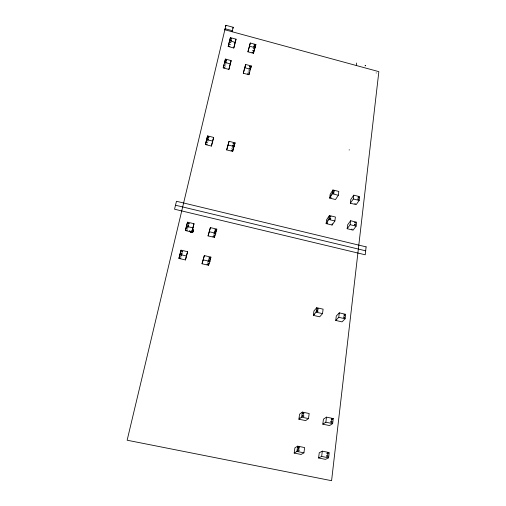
<?xml version="1.0" encoding="UTF-8"?>
<svg xmlns="http://www.w3.org/2000/svg" width="506" height="506" viewBox="0 0 506 506"><rect width="100%" height="100%" fill="white"/><g stroke="black" fill="none" stroke-linecap="round" stroke-linejoin="round"><path stroke-width="0.76" d="M228.99 46.002L229.382 46.482L229.945 46.255M224.025 67.462L224.462 67.88L224.987 67.665M224.487 65.723L224.923 66.141L225.448 65.919M225.012 63.686L225.417 64.123L225.98 63.914M252.039 52.207L252.437 52.694L252.987 52.466M252.583 50.473L252.981 50.935L253.531 50.701M253.209 48.424L253.607 48.905L254.164 48.677M229.452 44.212L229.85 44.699L230.413 44.471M229.996 42.15L230.394 42.637L230.957 42.415M376.122 72.845L376.331 73.028M328.596 457.829L329.223 452.56L322.303 451.156L319.248 452.769L318.597 457.981L325.453 459.366L328.596 457.829L321.652 456.431L318.597 457.981M332.663 423.617L333.264 418.551L326.484 417.134L323.435 419.158L322.809 424.167L329.526 425.559L332.663 423.617L325.864 422.2L322.809 424.167M345.124 318.761L345.655 314.302L339.305 312.853L336.288 316.029L335.737 320.437L342.031 321.867L345.124 318.761L338.761 317.313L335.737 320.437M356.129 226.15L356.597 222.197L350.633 220.742L347.66 224.784L347.167 228.699L353.087 230.141L356.129 226.15L350.146 224.696L347.167 228.699M359.184 200.439L359.639 196.625L353.776 195.164L350.816 199.427L350.348 203.216L356.154 204.652L359.184 200.439L353.308 198.984L350.348 203.216M321.652 456.431L322.303 451.156M325.864 422.2L326.484 417.134M338.761 317.313L339.305 312.853M350.146 224.696L350.633 220.742M353.308 198.984L353.776 195.164M349.184 150.061L349.235 149.7M303.923 452.851L304.625 447.57L297.642 446.153L294.903 447.842L294.176 453.06L301.089 454.451L303.923 452.851L296.914 451.434L294.176 453.06M308.496 418.588L309.172 413.516L302.335 412.086L299.584 414.186L298.888 419.202L305.662 420.606L308.496 418.588L301.633 417.159L298.888 419.202M322.512 313.625L323.106 309.166L316.705 307.711L313.954 310.956L313.334 315.371L319.678 316.807L322.512 313.625L316.092 312.17L313.334 315.371M334.883 220.977L335.408 217.017L329.4 215.55L326.655 219.667L326.111 223.589L332.069 225.037L334.883 220.977L328.856 219.503L326.111 223.589M338.312 195.259L338.824 191.439L332.923 189.971L330.184 194.31L329.659 198.093L335.516 199.541L338.312 195.259L332.398 193.792L329.659 198.093M356.281 65.508L356.61 63.003M332.069 225.037L332.246 223.728M296.914 451.434L297.642 446.153M301.633 417.159L302.335 412.086M316.092 312.17L316.705 307.711M328.856 219.503L329.4 215.55M332.398 193.792L332.923 189.971M331.348 420.182L331.285 419.752M208.51 265.27L209.971 261.438L210.888 257.105L204.342 255.587L202.02 263.771L208.51 265.27L208.965 263.126M214.424 237.403L216.815 229.129L210.388 227.605L208.061 235.897L214.424 237.403L215.006 234.645M232.665 151.414L235.075 142.856L229.047 141.332L226.682 149.909L232.665 151.414L233.291 148.473M248.933 74.724L251.349 65.995L245.663 64.477L243.291 73.225L248.933 74.724L249.49 72.092M253.474 53.307L255.891 44.541L250.299 43.029L247.927 51.814L253.474 53.307L254.151 50.126M202.02 263.771L204.342 255.587M208.061 235.897L210.388 227.605M226.682 149.909L229.047 141.332M243.291 73.225L245.663 64.477M247.927 51.814L250.299 43.029M185.455 259.945L187.625 251.703L181.021 250.166L178.915 258.44L185.455 259.945L186.271 256.371M191.812 232.071L194 223.715L187.53 222.178L186.36 226.422L185.398 230.559L191.812 232.071L194 223.715M211.419 146.076L213.652 137.436L207.574 135.899L205.392 144.558L211.419 146.076L212.09 143.135M228.895 69.411L231.153 60.6L225.429 59.075L223.216 67.899L228.895 69.411L231.153 60.6M233.778 48.007L236.036 39.164L230.407 37.64L228.933 43.32L228.193 46.501L233.778 48.007L236.036 39.164M225.67 26.344L225.929 25.3L233.19 27.28L232.127 31.745L232.393 30.708L225.113 28.722L224.86 29.765M223.216 67.899L223.981 64.616M178.915 258.44L181.021 250.166M185.398 230.559L187.53 222.178M205.392 144.558L207.574 135.899M225.429 59.075L224.658 62.383L230.401 63.908M228.193 46.501L230.407 37.64M225.929 25.3L127.145 440.22L331.582 480.7L378.855 71.643L224.303 29.614M232.918 28.323L233.19 27.28M212.254 142.395L213.652 137.436M186.436 255.656L187.625 251.703M254.373 49.424L255.891 44.541M250.274 69.392L251.349 65.995M233.443 147.739L235.075 142.856M215.803 231.887L216.815 229.129M209.667 260.337L210.888 257.105M329.159 217.719L329.102 218.111M248.952 72.194L248.01 71.972M248.427 73.882L247.877 74.097L247.472 73.629M249.578 70.22L248.629 69.999M365.199 65.723L365.376 65.388M365.13 65.869L365.389 65.394M330.829 195.101L330.772 195.537M332.695 192.16L332.632 192.596M314.277 314.062L314.207 314.536M327.287 220.508L327.237 220.901M328.16 219.212L328.103 219.604M327.028 222.387L326.939 222.906M232.583 149.068L231.647 148.834M232.09 150.579L231.128 150.339M233.171 147.303L232.229 147.063M331.696 193.735L331.639 194.171M330.582 196.916L330.5 197.511M208.149 140.965L207.182 140.75M207.656 142.762L206.707 142.584M207.232 144.33L206.265 144.083M214.791 233.747L213.842 233.557M214.247 235.246L213.317 235.088M213.747 236.568L212.83 236.353M187.296 230.325L186.366 230.11M187.669 228.997L186.727 228.744M208.807 261.798L207.884 261.621M208.251 263.221L207.346 262.981M207.827 264.41L206.922 264.265M317.357 310.437L316.636 310.425M181.584 255.536L180.68 255.321M181.173 256.966L180.256 256.719M180.825 258.205L179.927 257.997M188.068 227.491L187.163 227.251M331.316 419.721L331.487 418.823L332.334 419.234L331.911 419.993L331.316 419.721L333.264 418.551M180.889 254.657L181.641 254.777M355.433 203.76L354.757 203.614M331.247 197.795L330.595 197.637M352.284 229.256L351.689 229.11M327.698 223.279L327.097 223.133M214.304 232.88L214.715 233.019M180.016 254.499L186.638 256.036M203.406 259.913L209.971 261.438M186.556 226.353L193.045 227.89M209.49 231.773L215.929 233.298M175.512 205.234L365.674 250.818M206.714 139.605L212.811 141.142M228.244 145.032L234.291 146.563M244.948 67.785L250.647 69.303M229.667 40.841L235.309 42.365M249.61 46.229L255.214 47.747M302.828 413.573C305.017 415.382 303.233 411.138 303.1 413.864M303.107 413.775L303.252 414.142M192.558 229.42A1.689 1.531 15.1 0 1 192.489 231.944A1.689 1.531 15.1 0 1 189.927 230.881M192.021 230.148A0.702 0.639 15.1 0 1 191.521 231.255M192.552 228.965A2.113 1.91 15.1 0 1 192.78 232.241A2.113 1.91 15.1 0 1 189.491 230.812M299.805 418.089A0.677 0.626 65.2 0 1 299.843 417.811M297.787 447.519A0.645 0.601 71.9 0 1 298.451 448.575M327.142 453.547A0.645 0.588 70.1 0 1 327.274 454.154M358.684 199.143C357.533 200.819 357.445 197.289 358.684 199.143M358.874 197.226C357.856 198.801 357.691 195.518 358.874 197.264M232.735 145.374C233.955 147.025 233.861 143.818 232.735 145.374M233.083 143.514C234.107 145.342 234.645 141.99 233.089 143.483M230.799 38.76C232.014 40.372 231.912 37.387 230.799 38.728M231.451 40.486C230.54 41.827 230.243 39.032 231.451 40.486M354.51 224.651C355.629 226.555 355.87 223.184 354.516 224.582M354.788 222.684C355.984 224.468 355.813 221.154 354.788 222.684M225.48 61.884C226.726 63.389 226.422 60.543 225.48 61.884M225.821 60.227C227.08 61.871 226.928 58.81 225.821 60.227M344.599 317.268C343.176 319.141 343.41 315.156 344.599 317.268M344.814 315.036C343.726 316.838 343.536 313.138 344.814 315.036M215.891 230.009C214.462 231.893 214.607 228.079 215.891 230.009M214.278 232.02C215.6 233.823 215.373 230.293 214.278 232.02M209.946 258.028C208.624 260.014 208.561 256.042 209.946 258.028M208.289 260.122C209.269 262.051 209.845 258.503 208.295 260.084M333.176 192.912C334.346 194.816 334.346 191.394 333.176 192.875M333.479 191.009C334.618 192.729 334.624 189.567 333.479 190.977M207.593 139.03C208.668 140.681 208.902 137.645 207.599 138.96M207.979 137.17C209.086 138.992 209.459 135.627 207.979 137.132M329.963 216.619C331.088 218.402 331.158 215.094 329.963 216.619M330.779 218.75C329.716 220.477 329.438 216.859 330.779 218.75M316.952 311.12C317.939 313.29 318.647 309.381 316.952 311.076M317.3 308.894C318.419 310.899 318.552 307.199 317.3 308.894M188.637 225.758C187.549 227.536 187.302 223.987 188.637 225.758M189.168 223.677C187.884 225.524 187.827 221.729 189.168 223.677M182.141 253.873C180.87 255.701 180.851 252.039 182.141 253.873M182.691 251.703C181.458 253.689 181.249 249.717 182.691 251.703M253.759 46.634C254.853 48.165 254.803 45.388 253.765 46.609M254.063 45.021C255.119 46.666 255.366 43.813 254.069 44.996M249.483 66.507C250.483 68.209 250.894 65.217 249.49 66.476M250.16 68.342C249.249 69.708 248.901 66.843 250.16 68.342M366.11 246.865L365.231 254.79L174.545 209.212L176.48 201.274L366.11 246.865M302.563 415.919A0.683 0.632 64.5 0 0 303.474 416.647A0.683 0.632 64.5 0 0 303.575 415.496A0.683 0.632 64.5 0 0 302.563 415.919M330.842 421.814A0.683 0.626 64.1 0 0 331.753 422.535A0.683 0.626 64.1 0 0 331.835 421.384A0.683 0.626 64.1 0 0 330.842 421.814M298.293 447.412A0.651 0.601 71.7 0 0 299.052 448.221A0.651 0.601 71.7 0 0 299.299 447.152A0.651 0.601 71.7 0 0 298.293 447.412M297.882 450.043A0.702 0.651 72.3 0 0 298.704 450.916A0.702 0.651 72.3 0 0 298.976 449.752A0.702 0.651 72.3 0 0 297.882 450.043M327.11 453.3A0.651 0.588 69.9 0 0 327.92 454.046A0.651 0.588 69.9 0 0 328.078 452.959A0.651 0.588 69.9 0 0 327.11 453.3M326.743 455.925A0.708 0.639 70.4 0 0 327.622 456.735A0.708 0.639 70.4 0 0 327.793 455.552A0.708 0.639 70.4 0 0 326.743 455.925"/></g></svg>
